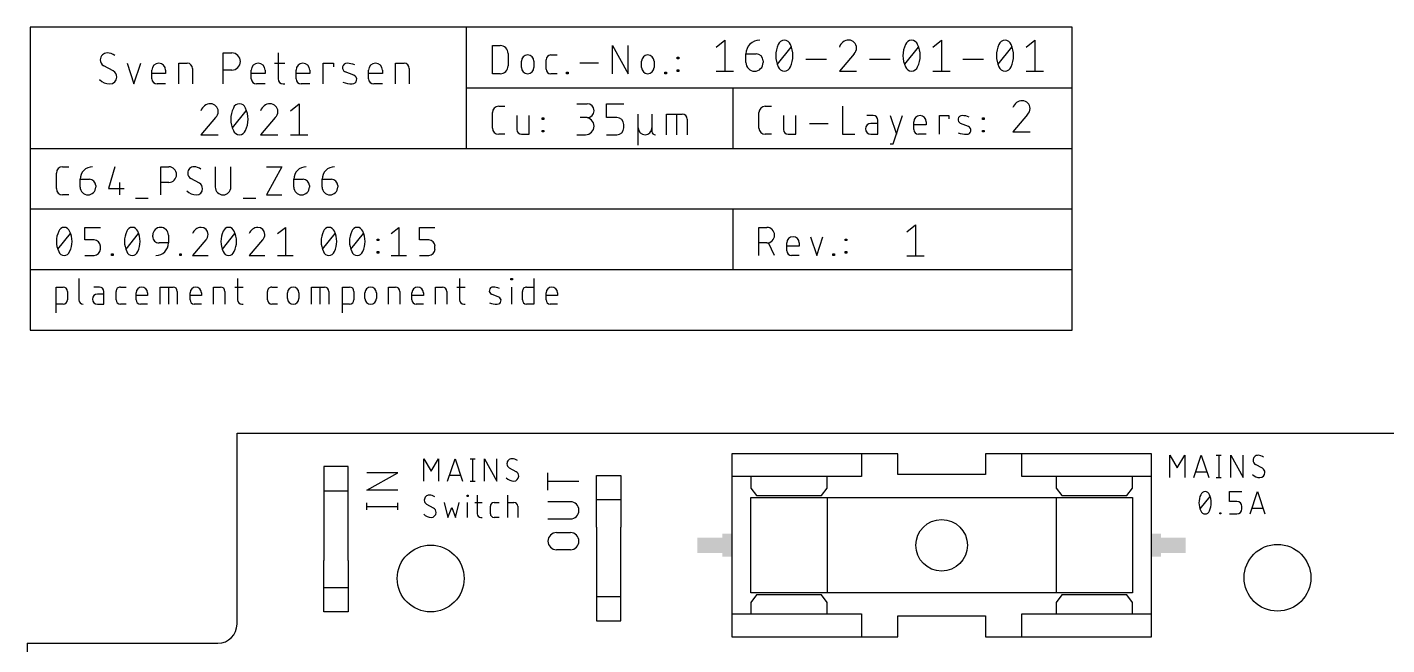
# Model space of a CAD drawing. Extents: x 0 to 124, y 0 to 91.
# Drawn here: x 0 to 71.3, y 58.9 to 91.3 of the extents above; entities that cross this region are included whole.
import ezdxf

# ---------------------------------------------------------------- set-up
doc = ezdxf.new("R2010")
doc.units = 0
for name, color, linetype in [('20', 30, 'CONTINUOUS'), ('21', 253, 'CONTINUOUS'), ('48', 213, 'CONTINUOUS'), ('51', 253, 'CONTINUOUS')]:
    doc.layers.add(name, color=color, linetype=linetype)

# ---------------------------------------------------------------- blocks, each defined once
blk = doc.blocks.new('RECT')
blk.add_solid([(-0.5, -0.5), (0.5, -0.5), (-0.5, 0.5), (0.5, 0.5)])

msp = doc.modelspace()

# ---------------------------------------------------------------- linework, layer by layer
at = {"layer": '20'}
for p, q in [((11, 70), (112.5, 70)), ((11, 60), (11, 70)), ((0, 59), (0, 43)), ((0, 59), (10, 59))]:
    msp.add_line(p, q, dxfattribs=at)
for centre, radius in [((47.9338, 64.1313), 1.35), ((65.5406, 62.4299), 1.75), ((21.1506, 62.3899), 1.75)]:
    msp.add_circle(centre, radius, dxfattribs=at)
msp.add_arc((10, 60), 1, 270, 0, dxfattribs=at)
at = {"layer": '21'}
for p, q in [((2.7073, 78.1114), (2.7073, 76.9895)), ((11.0281, 78.1114), (11.0281, 76.9895)), ((22.6634, 78.1114), (22.6634, 76.9895)), ((25.3607, 78.0366), (25.3607, 78.1114)), ((25.3607, 78.1114), (25.4355, 78.1114)), ((25.4355, 78.0366), (25.3607, 78.0366)), ((25.4355, 78.1114), (25.4355, 78.0366)), ((26.5556, 78.1114), (26.5556, 76.7652)), ((1.5177, 76.3164), (1.5177, 77.6626)), ((1.5177, 77.6626), (1.8916, 77.6626)), ((2.116, 77.4383), (2.116, 76.9895)), ((3.7908, 77.6626), (3.4916, 77.6626)), ((4.0152, 77.2887), (3.6786, 77.2887)), ((4.0152, 76.7652), (4.0152, 77.4383)), ((4.6594, 76.9895), (4.6594, 77.4383)), ((4.8837, 77.6626), (5.1829, 77.6626)), ((5.7069, 76.9895), (5.7069, 77.3635)), ((6.3052, 77.2139), (5.7069, 77.2139)), ((6.3052, 77.3635), (6.3052, 77.2139)), ((6.9718, 76.7652), (6.9718, 77.6626)), ((6.9718, 77.6626), (7.6449, 77.6626)), ((7.4205, 76.7652), (7.4205, 77.6626)), ((7.8692, 77.4383), (7.8692, 76.7652)), ((8.5358, 76.9895), (8.5358, 77.3635)), ((9.1341, 77.2139), (8.5358, 77.2139)), ((9.1341, 77.3635), (9.1341, 77.2139)), ((9.7678, 76.7652), (9.7678, 77.6626)), ((9.7678, 77.6626), (10.1417, 77.6626)), ((10.3661, 77.4383), (10.3661, 76.7652)), ((10.8785, 77.6626), (11.3273, 77.6626)), ((12.5987, 76.9895), (12.5987, 77.4383)), ((12.8231, 77.6626), (13.1222, 77.6626)), ((13.6462, 77.0643), (13.6462, 77.3635)), ((14.2445, 77.3635), (14.2445, 77.0643)), ((14.9111, 76.7652), (14.9111, 77.6626)), ((14.9111, 77.6626), (15.5842, 77.6626)), ((15.3598, 76.7652), (15.3598, 77.6626)), ((15.8086, 77.4383), (15.8086, 76.7652)), ((16.5294, 76.3164), (16.5294, 77.6626)), ((16.5294, 77.6626), (16.9033, 77.6626)), ((17.1277, 77.4383), (17.1277, 76.9895)), ((17.7071, 77.0643), (17.7071, 77.3635)), ((18.3054, 77.3635), (18.3054, 77.0643)), ((18.9391, 76.7652), (18.9391, 77.6626)), ((18.9391, 77.6626), (19.313, 77.6626)), ((19.5374, 77.4383), (19.5374, 76.7652)), ((20.1711, 76.9895), (20.1711, 77.3635)), ((20.7694, 77.2139), (20.1711, 77.2139)), ((20.7694, 77.3635), (20.7694, 77.2139)), ((21.403, 76.7652), (21.403, 77.6626)), ((21.403, 77.6626), (21.777, 77.6626)), ((22.0014, 77.4383), (22.0014, 76.7652)), ((22.5138, 77.6626), (22.9625, 77.6626)), ((24.7181, 77.1391), (24.3442, 77.2887)), ((25.3981, 76.7652), (25.3981, 77.6626)), ((25.9573, 76.9895), (25.9573, 77.4383)), ((26.1816, 77.6626), (26.5556, 77.6626)), ((27.1978, 76.9895), (27.1978, 77.3635)), ((27.7962, 77.2139), (27.1978, 77.2139)), ((27.7962, 77.3635), (27.7962, 77.2139)), ((1.8916, 76.7652), (1.5177, 76.7652)), ((3.6786, 76.7652), (4.0152, 76.7652)), ((5.1829, 76.7652), (4.8837, 76.7652)), ((6.3052, 76.7652), (5.9312, 76.7652)), ((9.1341, 76.7652), (8.7602, 76.7652)), ((11.2525, 76.7652), (11.3273, 76.7652)), ((13.1222, 76.7652), (12.8231, 76.7652)), ((16.9033, 76.7652), (16.5294, 76.7652)), ((20.7694, 76.7652), (20.3954, 76.7652)), ((22.8877, 76.7652), (22.9625, 76.7652)), ((26.5556, 76.7652), (26.1816, 76.7652)), ((27.7962, 76.7652), (27.4222, 76.7652)), ((20.7833, 67.4958), (20.7833, 68.6642)), ((20.7833, 68.6642), (21.1728, 68.0151)), ((21.1728, 68.0151), (21.5622, 68.6642)), ((21.5622, 68.6642), (21.5622, 67.4958)), ((22.0406, 67.4958), (22.4301, 68.6642)), ((22.4301, 68.6642), (22.8195, 67.4958)), ((23.2146, 68.6642), (23.4743, 68.6642)), ((23.3445, 68.6642), (23.3445, 67.4958)), ((23.9724, 67.4958), (23.9724, 68.6642)), ((23.9724, 68.6642), (24.6215, 67.4958)), ((24.6215, 67.4958), (24.6215, 68.6642)), ((36.9338, 68.9313), (36.9338, 60.5313)), ((43.7338, 68.9313), (36.9338, 68.9313)), ((45.6337, 68.9313), (43.7338, 68.9313)), ((43.7338, 68.9313), (43.7338, 67.7313)), ((45.6337, 67.8312), (45.6337, 68.9313)), ((52.1337, 68.9313), (50.2338, 68.9313)), ((50.2338, 68.9313), (50.2338, 67.8312)), ((58.9338, 68.9313), (52.1337, 68.9313)), ((52.1337, 67.7313), (52.1337, 68.9313)), ((58.9338, 67.7313), (58.9338, 68.9313)), ((59.8967, 67.6783), (59.8967, 68.8467)), ((59.8967, 68.8467), (60.2862, 68.1976)), ((60.2862, 68.1976), (60.6757, 68.8467)), ((60.6757, 68.8467), (60.6757, 67.6783)), ((61.154, 67.6783), (61.5435, 68.8467)), ((61.5435, 68.8467), (61.933, 67.6783)), ((62.3281, 68.8467), (62.5877, 68.8467)), ((62.4579, 68.8467), (62.4579, 67.6783)), ((63.0858, 67.6783), (63.0858, 68.8467)), ((63.0858, 68.8467), (63.735, 67.6783)), ((63.735, 67.6783), (63.735, 68.8467)), ((17.7982, 67.0207), (19.4238, 67.9238)), ((19.4238, 67.9238), (17.7982, 67.9238)), ((22.7222, 67.7879), (22.138, 67.7879)), ((25.6347, 67.9826), (25.2777, 68.1774)), ((27.2982, 67.0207), (27.2982, 67.9238)), ((43.7338, 67.7313), (36.9338, 67.7313)), ((37.9338, 67.7313), (37.9338, 67.1313)), ((41.9338, 67.1313), (41.9338, 67.7313)), ((50.2338, 67.8312), (45.6337, 67.8312)), ((53.9338, 67.7313), (52.1337, 67.7313)), ((57.9338, 67.7313), (53.9338, 67.7313)), ((53.9338, 67.7313), (53.9338, 67.1313)), ((58.9338, 67.7313), (57.9338, 67.7313)), ((57.9338, 67.1313), (57.9338, 67.7313)), ((58.9338, 59.3313), (58.9338, 67.7313)), ((61.8356, 67.9704), (61.2514, 67.9704)), ((64.7481, 68.1651), (64.3911, 68.3599)), ((19.4238, 67.0207), (17.7982, 67.0207)), ((23.2146, 67.4958), (23.4743, 67.4958)), ((28.9238, 67.4722), (27.2982, 67.4722)), ((37.9338, 67.1313), (38.2338, 66.7313)), ((41.6337, 66.7313), (41.9338, 67.1313)), ((53.9338, 67.1313), (54.2338, 66.7313)), ((57.6338, 66.7313), (57.9338, 67.1313)), ((62.3281, 67.6783), (62.5877, 67.6783)), ((17.7982, 65.989), (17.7982, 66.3503)), ((19.4238, 65.989), (19.4238, 66.3503)), ((21.8614, 66.3697), (22.0561, 65.5908)), ((22.4456, 65.5908), (22.6403, 66.3697)), ((23.0566, 66.6943), (23.0566, 66.7592)), ((23.0566, 66.7592), (23.1215, 66.7592)), ((23.1215, 66.6943), (23.0566, 66.6943)), ((23.0891, 65.5908), (23.0891, 66.3697)), ((23.1215, 66.7592), (23.1215, 66.6943)), ((23.4566, 66.3697), (23.846, 66.3697)), ((23.5864, 66.7592), (23.5864, 65.7855)), ((24.4733, 66.3697), (24.7329, 66.3697)), ((25.1916, 65.5908), (25.1916, 66.7592)), ((25.1916, 66.3697), (25.5162, 66.3697)), ((28.4722, 66.4128), (27.2982, 66.4128)), ((37.9338, 61.6313), (37.9338, 66.6313)), ((37.9338, 66.6313), (41.9338, 66.6313)), ((37.9338, 66.6313), (41.9338, 66.6313)), ((38.2338, 66.7313), (41.6337, 66.7313)), ((41.9338, 66.6313), (53.9338, 66.6313)), ((41.9338, 66.6313), (41.9338, 61.6313)), ((53.9338, 66.6313), (57.9338, 66.6313)), ((53.9338, 66.6313), (53.9338, 61.6313)), ((53.9338, 66.6313), (57.9338, 66.6313)), ((54.2338, 66.7313), (57.6338, 66.7313)), ((57.9338, 66.6313), (57.9338, 61.6313)), ((61.4856, 66.0329), (62.0049, 66.6821)), ((63.0209, 66.4224), (63.0209, 66.9417)), ((63.0209, 66.9417), (63.67, 66.9417)), ((63.4104, 66.4224), (63.0209, 66.4224)), ((64.099, 65.7733), (64.4885, 66.9417)), ((64.4885, 66.9417), (64.8779, 65.7733)), ((17.7982, 66.1696), (19.4238, 66.1696)), ((21.3026, 66.0776), (20.9456, 66.2724)), ((22.0561, 65.5908), (22.2509, 66.1101)), ((22.2509, 66.1101), (22.4456, 65.5908)), ((23.7811, 65.5908), (23.846, 65.5908)), ((24.2785, 65.7855), (24.2785, 66.175)), ((24.7329, 65.5908), (24.4733, 65.5908)), ((25.7109, 66.175), (25.7109, 65.5908)), ((62.5129, 65.7733), (62.5129, 65.8382)), ((62.5129, 65.8382), (62.5778, 65.8382)), ((62.5778, 65.7733), (62.5129, 65.7733)), ((62.5778, 65.8382), (62.5778, 65.7733)), ((63.0209, 65.7733), (63.4104, 65.7733)), ((63.67, 66.0329), (63.67, 66.1628)), ((64.7806, 66.0654), (64.1964, 66.0654)), ((15.5575, 65.5638), (15.5575, 63.3412)), ((16.8275, 63.3412), (16.8275, 65.5638)), ((27.2982, 65.5097), (28.4722, 65.5097)), ((29.845, 65.0876), (29.845, 62.865)), ((31.115, 62.865), (31.115, 65.0876)), ((27.7498, 64.7976), (28.4722, 64.7976)), ((28.4722, 63.8944), (27.7498, 63.8944)), ((41.9338, 61.6313), (37.9338, 61.6313)), ((41.9338, 61.6313), (37.9338, 61.6313)), ((38.2338, 61.5313), (37.9338, 61.1313)), ((41.6337, 61.5313), (38.2338, 61.5313)), ((41.9338, 61.1313), (41.6337, 61.5313)), ((53.9338, 61.6313), (41.9338, 61.6313)), ((57.9338, 61.6313), (53.9338, 61.6313)), ((57.9338, 61.6313), (53.9338, 61.6313)), ((54.2338, 61.5313), (53.9338, 61.1313)), ((57.6338, 61.5313), (54.2338, 61.5313)), ((57.9338, 61.1313), (57.6338, 61.5313)), ((37.9338, 61.1313), (37.9338, 60.5313)), ((41.9338, 60.5313), (41.9338, 61.1313)), ((53.9338, 61.1313), (53.9338, 60.5313)), ((57.9338, 60.5313), (57.9338, 61.1313)), ((36.9338, 60.5313), (36.9338, 59.3313)), ((36.9338, 60.5313), (37.9338, 60.5313)), ((37.9338, 60.5313), (41.9338, 60.5313)), ((41.9338, 60.5313), (43.7338, 60.5313)), ((43.7338, 60.5313), (43.7338, 59.3313)), ((45.6337, 59.3313), (45.6337, 60.4313)), ((45.6337, 60.4313), (50.2338, 60.4313)), ((50.2338, 60.4313), (50.2338, 59.3313)), ((52.1337, 59.3313), (52.1337, 60.5313)), ((52.1337, 60.5313), (58.9338, 60.5313)), ((36.9338, 59.3313), (43.7338, 59.3313)), ((43.7338, 59.3313), (45.6337, 59.3313)), ((50.2338, 59.3313), (52.1337, 59.3313)), ((52.1337, 59.3313), (58.9338, 59.3313))]:
    msp.add_line(p, q, dxfattribs=at)
for centre, radius, start, end in [((1.8916, 77.4383), 0.2244, 0, 90), ((1.8916, 76.9895), 0.2244, 270.0008, 0), ((2.9316, 76.9895), 0.2244, 180, 270), ((3.6786, 77.0269), 0.2618, 90, 270), ((3.7908, 77.4383), 0.2244, 0, 90), ((4.8837, 77.4383), 0.2244, 89.9992, 180), ((4.8837, 76.9895), 0.2244, 180, 270), ((6.006, 77.3635), 0.2992, 0, 180), ((5.9312, 76.9895), 0.2244, 180, 270), ((7.6449, 77.4383), 0.2244, 0, 90), ((8.835, 77.3635), 0.2992, 0, 180), ((8.7602, 76.9895), 0.2244, 180, 270), ((10.1417, 77.4383), 0.2244, 0, 90), ((11.2525, 76.9895), 0.2244, 180, 270), ((12.8231, 77.4383), 0.2244, 89.9992, 180), ((12.8231, 76.9895), 0.2244, 180, 270), ((13.9454, 77.3635), 0.2992, 0, 180), ((13.9454, 77.0643), 0.2992, 180, 0), ((15.5842, 77.4383), 0.2244, 0, 90), ((16.9033, 77.4383), 0.2244, 0, 90), ((16.9033, 76.9895), 0.2244, 270.0008, 0), ((18.0063, 77.3635), 0.2992, 0, 180), ((18.0063, 77.0643), 0.2992, 180, 0), ((19.313, 77.4383), 0.2244, 0, 90), ((20.4702, 77.3635), 0.2992, 0, 180), ((20.3954, 76.9895), 0.2244, 180, 270), ((21.777, 77.4383), 0.2244, 0, 90), ((22.8877, 76.9895), 0.2244, 180, 270), ((24.4162, 77.4687), 0.1939, 89.181, 248.1986), ((24.4068, 76.8134), 0.8493, 65.7609, 89.181), ((24.6461, 76.959), 0.1939, 269.181, 68.1986), ((26.1816, 77.4383), 0.2244, 89.9992, 180), ((26.1816, 76.9895), 0.2244, 180, 270), ((27.497, 77.3635), 0.2992, 0, 180), ((27.4222, 76.9895), 0.2244, 180, 270), ((24.6615, 78.0335), 1.2684, 250.2096, 269.181), ((25.4075, 68.4046), 0.2596, 89.9993, 180), ((25.4075, 68.1774), 0.4868, 53.1301, 89.9993), ((64.5209, 68.5871), 0.2596, 89.9993, 180), ((64.525, 68.5871), 0.2637, 179.9998, 239.4902), ((64.5209, 68.3599), 0.4868, 53.1301, 89.9993), ((25.4116, 68.4046), 0.2637, 179.9998, 239.4902), ((25.5049, 67.7554), 0.2596, 270, 0), ((25.5008, 67.7554), 0.2637, 0.0001, 59.4899), ((64.6183, 68.2268), 0.5485, 224.761, 269.9999), ((64.6183, 67.9379), 0.2596, 270, 0), ((64.6142, 67.9379), 0.2637, 0.0001, 59.4899), ((25.5049, 68.0443), 0.5485, 224.761, 269.9999), ((21.0754, 66.4996), 0.2596, 89.9993, 180), ((21.0795, 66.4996), 0.2637, 179.9998, 239.4902), ((21.0754, 66.2724), 0.4868, 53.1301, 89.9993), ((24.4733, 66.175), 0.1947, 90, 180), ((25.5162, 66.175), 0.1947, 0.0009, 90), ((28.4722, 65.9612), 0.4516, 270, 90), ((62.3836, 66.3575), 0.9629, 180, 205.9888), ((62.3836, 66.3575), 0.9628, 154.0109, 180.0001), ((61.7453, 66.7015), 0.2402, 90, 161.0751), ((61.7453, 66.7015), 0.2402, 18.9248, 90.0002), ((61.107, 66.3575), 0.9629, 359.9999, 25.9891), ((61.107, 66.3575), 0.9629, 334.0112, 360), ((63.4104, 66.1628), 0.2596, 0, 90), ((21.1728, 66.1393), 0.5485, 224.761, 269.9999), ((21.1728, 65.8504), 0.2596, 270, 0), ((21.1687, 65.8504), 0.2637, 0.0001, 59.4899), ((23.7811, 65.7855), 0.1947, 180, 270), ((24.4733, 65.7855), 0.1947, 180, 270), ((61.7453, 66.0135), 0.2402, 198.9254, 269.9998), ((61.7453, 66.0135), 0.2402, 270, 341.0747), ((63.4104, 66.0329), 0.2596, 270, 0), ((27.7498, 64.346), 0.4516, 90, 270), ((28.4722, 64.346), 0.4516, 270, 90)]:
    msp.add_arc(centre, radius, start, end, dxfattribs=at)
at = {"layer": '48'}
for p, q in [((23.0188, 91.2813), (0.1588, 91.2813)), ((0.1588, 91.2813), (0.1588, 84.9313)), ((54.7688, 91.2813), (23.0188, 91.2813)), ((23.0188, 91.2813), (23.0188, 88.1063)), ((54.7688, 88.1063), (54.7688, 91.2813)), ((36.1125, 90.2406), (36.564, 90.6018)), ((36.564, 90.6018), (36.564, 88.9762)), ((47.4711, 90.2406), (47.9227, 90.6018)), ((47.9227, 90.6018), (47.9227, 88.9762)), ((52.3689, 90.2406), (52.8205, 90.6018)), ((52.8205, 90.6018), (52.8205, 88.9762)), ((10.2705, 88.3094), (10.2705, 89.9351)), ((10.2705, 89.9351), (10.722, 89.9351)), ((13.1521, 89.9351), (13.1521, 88.5804)), ((24.3904, 88.8428), (24.3904, 90.3161)), ((24.3904, 90.3161), (24.7996, 90.3161)), ((25.2088, 89.9068), (25.2088, 89.2521)), ((27.4452, 89.825), (27.7726, 89.825)), ((30.6835, 88.8428), (30.6835, 90.3161)), ((30.6835, 90.3161), (31.502, 88.8428)), ((31.502, 88.8428), (31.502, 90.3161)), ((37.6756, 89.8793), (38.2174, 89.8793)), ((37.6756, 89.4278), (37.6756, 89.8793)), ((39.329, 89.3374), (40.0515, 90.2406)), ((43.341, 89.8793), (42.5734, 88.9762)), ((45.9983, 89.3374), (46.7208, 90.2406)), ((50.8961, 89.3374), (51.6186, 90.2406)), ((4.5109, 88.9868), (4.0142, 89.2577)), ((5.2335, 89.3932), (5.5947, 88.3094)), ((5.5947, 88.3094), (5.956, 89.3932)), ((7.9429, 88.3094), (7.9429, 89.3932)), ((7.9429, 89.3932), (8.3944, 89.3932)), ((8.6654, 89.1223), (8.6654, 88.3094)), ((12.9715, 89.3932), (13.5133, 89.3932)), ((15.5065, 88.3094), (15.5065, 89.3932)), ((15.5065, 89.3932), (16.0483, 89.3932)), ((16.0483, 89.3932), (16.0483, 89.2126)), ((19.3016, 88.3094), (19.3016, 89.3932)), ((19.3016, 89.3932), (19.7531, 89.3932)), ((20.0241, 89.1223), (20.0241, 88.3094)), ((25.9092, 89.1702), (25.9092, 89.4976)), ((26.564, 89.4976), (26.564, 89.1702)), ((27.1997, 89.0884), (27.1997, 89.5795)), ((28.9664, 89.4158), (29.9486, 89.4158)), ((32.2024, 89.1702), (32.2024, 89.4976)), ((32.8571, 89.4976), (32.8571, 89.1702)), ((34.0745, 89.6204), (34.0745, 89.7022)), ((34.0745, 89.7022), (34.1564, 89.7022)), ((34.1564, 89.6204), (34.0745, 89.6204)), ((34.1564, 89.7022), (34.1564, 89.6204)), ((38.5787, 89.5181), (38.5787, 89.4278)), ((40.8157, 89.6084), (41.8994, 89.6084)), ((44.1504, 89.6084), (45.2341, 89.6084)), ((49.0482, 89.6084), (50.1319, 89.6084)), ((6.5361, 88.5804), (6.5361, 89.0319)), ((7.2586, 88.8513), (6.5361, 88.8513)), ((7.2586, 89.0319), (7.2586, 88.8513)), ((10.722, 89.0319), (10.2705, 89.0319)), ((11.7465, 88.5804), (11.7465, 89.0319)), ((12.469, 88.8513), (11.7465, 88.8513)), ((12.469, 89.0319), (12.469, 88.8513)), ((14.0912, 88.5804), (14.0912, 89.0319)), ((14.8136, 88.8513), (14.0912, 88.8513)), ((14.8136, 89.0319), (14.8136, 88.8513)), ((17.1271, 88.761), (16.6755, 88.9416)), ((17.8948, 88.5804), (17.8948, 89.0319)), ((18.6172, 88.8513), (17.8948, 88.8513)), ((18.6172, 89.0319), (18.6172, 88.8513)), ((24.7996, 88.8428), (24.3904, 88.8428)), ((27.7726, 88.8428), (27.4452, 88.8428)), ((28.2769, 88.8428), (28.2769, 88.9247)), ((28.2769, 88.9247), (28.3587, 88.9247)), ((28.3587, 88.8428), (28.2769, 88.8428)), ((28.3587, 88.9247), (28.3587, 88.8428)), ((33.4303, 88.8428), (33.4303, 88.9247)), ((33.4303, 88.9247), (33.5122, 88.9247)), ((33.5122, 88.8428), (33.4303, 88.8428)), ((33.5122, 88.9247), (33.5122, 88.8428)), ((34.0745, 88.9656), (34.0745, 89.0475)), ((34.0745, 89.0475), (34.1564, 89.0475)), ((34.1564, 88.9656), (34.0745, 88.9656)), ((34.1564, 89.0475), (34.1564, 88.9656)), ((36.1125, 88.9762), (37.0156, 88.9762)), ((42.5734, 88.9762), (43.4765, 88.9762)), ((47.4711, 88.9762), (48.3742, 88.9762)), ((52.3689, 88.9762), (53.272, 88.9762)), ((7.2586, 88.3094), (6.807, 88.3094)), ((12.469, 88.3094), (12.0174, 88.3094)), ((13.423, 88.3094), (13.5133, 88.3094)), ((14.8136, 88.3094), (14.3621, 88.3094)), ((18.6172, 88.3094), (18.1657, 88.3094)), ((23.0188, 88.1063), (23.0188, 84.9313)), ((23.0188, 88.1063), (36.9888, 88.1063)), ((36.9888, 88.1063), (54.7688, 88.1063)), ((36.9888, 88.1063), (36.9888, 84.9313)), ((54.7688, 84.9313), (54.7688, 88.1063)), ((13.7994, 86.9068), (14.2509, 87.2681)), ((14.2509, 87.2681), (14.2509, 85.6425)), ((24.7177, 87.1411), (25.0451, 87.1411)), ((28.81, 87.2681), (29.3518, 87.2681)), ((30.3731, 86.5456), (30.3731, 87.2681)), ((30.3731, 87.2681), (31.2762, 87.2681)), ((38.6877, 87.1411), (39.0151, 87.1411)), ((42.7296, 87.1411), (42.7296, 85.6679)), ((9.8777, 86.5456), (9.11, 85.6425)), ((10.7634, 86.0037), (11.4859, 86.9068)), ((13.0039, 86.5456), (12.2363, 85.6425)), ((24.3904, 85.9952), (24.3904, 86.8137)), ((25.6664, 86.65), (25.6664, 85.9134)), ((26.3212, 85.6679), (26.3212, 86.65)), ((26.9935, 86.4454), (26.9935, 86.5272)), ((26.9935, 86.5272), (27.0753, 86.5272)), ((27.0753, 86.4454), (26.9935, 86.4454)), ((27.0753, 86.5272), (27.0753, 86.4454)), ((29.3518, 86.5456), (28.9906, 86.5456)), ((30.9149, 86.5456), (30.3731, 86.5456)), ((32.0256, 85.1006), (32.0256, 86.7262)), ((32.7481, 86.7262), (32.7481, 86.0037)), ((33.5132, 85.6425), (33.5132, 86.7262)), ((33.5132, 86.7262), (34.326, 86.7262)), ((34.0551, 85.6425), (34.0551, 86.7262)), ((34.5969, 86.4553), (34.5969, 85.6425)), ((38.3604, 85.9952), (38.3604, 86.8137)), ((39.6364, 86.65), (39.6364, 85.9134)), ((40.2912, 85.6679), (40.2912, 86.65)), ((41.0089, 86.2408), (41.991, 86.2408)), ((44.3477, 86.65), (44.0203, 86.65)), ((44.5932, 86.2408), (44.2249, 86.2408)), ((44.5932, 85.6679), (44.5932, 86.4044)), ((45.2359, 86.65), (45.5632, 85.6679)), ((45.3996, 85.1768), (45.8906, 86.65)), ((46.4747, 85.9134), (46.4747, 86.3226)), ((47.1294, 86.3226), (47.1294, 86.1589)), ((47.823, 85.6679), (47.823, 86.65)), ((47.823, 86.65), (48.3141, 86.65)), ((48.3141, 86.65), (48.3141, 86.4863)), ((49.3356, 86.0771), (48.9264, 86.2408)), ((50.0812, 86.4454), (50.0812, 86.5272)), ((50.0812, 86.5272), (50.163, 86.5272)), ((50.163, 86.4454), (50.0812, 86.4454)), ((50.163, 86.5272), (50.163, 86.4454)), ((52.4376, 86.7043), (51.67, 85.8012)), ((9.11, 85.6425), (10.0131, 85.6425)), ((12.2363, 85.6425), (13.1394, 85.6425)), ((13.7994, 85.6425), (14.7025, 85.6425)), ((25.0451, 85.6679), (24.7177, 85.6679)), ((25.912, 85.6679), (26.3212, 85.6679)), ((26.9935, 85.7906), (26.9935, 85.8725)), ((26.9935, 85.8725), (27.0753, 85.8725)), ((27.0753, 85.7906), (26.9935, 85.7906)), ((27.0753, 85.8725), (27.0753, 85.7906)), ((28.81, 85.6425), (29.2615, 85.6425)), ((30.3731, 85.6425), (30.9149, 85.6425)), ((31.2762, 86.0037), (31.2762, 86.1843)), ((32.7481, 86.0037), (32.7481, 85.8231)), ((39.0151, 85.6679), (38.6877, 85.6679)), ((39.882, 85.6679), (40.2912, 85.6679)), ((42.7296, 85.6679), (43.3843, 85.6679)), ((44.2249, 85.6679), (44.5932, 85.6679)), ((47.1294, 86.1589), (46.4747, 86.1589)), ((47.1294, 85.6679), (46.7202, 85.6679)), ((50.0812, 85.7906), (50.0812, 85.8725)), ((50.0812, 85.8725), (50.163, 85.8725)), ((50.163, 85.7906), (50.0812, 85.7906)), ((50.163, 85.8725), (50.163, 85.7906)), ((51.67, 85.8012), (52.5731, 85.8012)), ((0.1588, 84.9313), (0.1588, 81.7563)), ((0.1588, 84.9313), (23.0188, 84.9313)), ((23.0188, 84.9313), (36.9888, 84.9313)), ((36.9888, 84.9313), (54.7688, 84.9313)), ((45.2359, 85.1768), (45.3996, 85.1768)), ((54.7688, 81.7563), (54.7688, 84.9313)), ((1.5304, 82.8202), (1.5304, 83.6387)), ((1.8577, 83.9661), (2.1851, 83.9661)), ((4.5881, 83.9661), (4.2607, 82.8202)), ((7.0122, 82.4929), (7.0122, 83.9661)), ((7.0122, 83.9661), (7.4214, 83.9661)), ((9.8602, 83.9661), (9.8602, 82.9021)), ((10.6786, 82.9021), (10.6786, 83.9661)), ((12.536, 83.9661), (13.3544, 83.9661)), ((13.3544, 83.9661), (12.536, 82.4929)), ((2.7741, 83.3113), (3.2652, 83.3113)), ((2.7741, 82.9021), (2.7741, 83.3113)), ((3.5926, 82.9839), (3.5926, 82.9021)), ((4.2607, 82.8202), (5.0792, 82.8202)), ((4.8336, 83.1476), (4.8336, 82.4929)), ((7.4214, 83.1476), (7.0122, 83.1476)), ((9.0283, 83.1067), (8.5782, 83.3522)), ((13.973, 83.3113), (14.4641, 83.3113)), ((13.973, 82.9021), (13.973, 83.3113)), ((14.7915, 82.9839), (14.7915, 82.9021)), ((15.4596, 83.3113), (15.9507, 83.3113)), ((15.4596, 82.9021), (15.4596, 83.3113)), ((16.278, 82.9839), (16.278, 82.9021)), ((2.1851, 82.4929), (1.8577, 82.4929)), ((5.6805, 82.3292), (6.3352, 82.3292)), ((11.3295, 82.3292), (11.9842, 82.3292)), ((12.536, 82.4929), (13.3544, 82.4929)), ((0.1588, 81.7563), (0.1588, 78.5812)), ((0.1588, 81.7563), (36.9888, 81.7563)), ((36.9888, 81.7563), (54.7688, 81.7563)), ((36.9888, 81.7563), (36.9888, 78.5812)), ((54.7688, 78.5812), (54.7688, 81.7563)), ((3.0169, 80.1363), (3.0169, 80.791)), ((3.0169, 80.791), (3.8354, 80.791)), ((13.1256, 80.4637), (13.5348, 80.791)), ((13.5348, 80.791), (13.5348, 79.3179)), ((19.0719, 80.4637), (19.4811, 80.791)), ((19.4811, 80.791), (19.4811, 79.3179)), ((20.5585, 80.1363), (20.5585, 80.791)), ((20.5585, 80.791), (21.3769, 80.791)), ((38.3604, 79.3179), (38.3604, 80.791)), ((38.3604, 80.791), (38.7696, 80.791)), ((46.1137, 80.5568), (46.5653, 80.9181)), ((46.5653, 80.9181), (46.5653, 79.2925)), ((1.6122, 79.6452), (2.267, 80.4637)), ((3.508, 80.1363), (3.0169, 80.1363)), ((5.18, 79.6452), (5.8347, 80.4637)), ((6.5847, 80.3), (6.5847, 80.3818)), ((7.4031, 79.9726), (6.9121, 79.9726)), ((7.4031, 80.3818), (7.4031, 79.9726)), ((9.3616, 80.1363), (8.6659, 79.3179)), ((10.2343, 79.6452), (10.8891, 80.4637)), ((12.3347, 80.1363), (11.6391, 79.3179)), ((15.4869, 79.6452), (16.1416, 80.4637)), ((16.9735, 79.6452), (17.6282, 80.4637)), ((18.3501, 80.0954), (18.3501, 80.1772)), ((18.3501, 80.1772), (18.4319, 80.1772)), ((18.4319, 80.0954), (18.3501, 80.0954)), ((18.4319, 80.1772), (18.4319, 80.0954)), ((21.0496, 80.1363), (20.5585, 80.1363)), ((38.7696, 79.9726), (38.3604, 79.9726)), ((39.1788, 79.3179), (38.8514, 79.9726)), ((39.8183, 79.5634), (39.8183, 79.9726)), ((40.4731, 79.9726), (40.4731, 79.8089)), ((41.0572, 80.3), (41.3845, 79.3179)), ((41.3845, 79.3179), (41.7119, 80.3)), ((42.8797, 80.0954), (42.8797, 80.1772)), ((42.8797, 80.1772), (42.9616, 80.1772)), ((42.9616, 80.0954), (42.8797, 80.0954)), ((42.9616, 80.1772), (42.9616, 80.0954)), ((3.0169, 79.3179), (3.508, 79.3179)), ((3.8354, 79.6452), (3.8354, 79.8089)), ((4.4258, 79.3179), (4.4258, 79.3997)), ((4.4258, 79.3997), (4.5077, 79.3997)), ((4.5077, 79.3179), (4.4258, 79.3179)), ((4.5077, 79.3997), (4.5077, 79.3179)), ((7.9936, 79.3179), (7.9936, 79.3997)), ((7.9936, 79.3997), (8.0754, 79.3997)), ((8.0754, 79.3179), (7.9936, 79.3179)), ((8.0754, 79.3997), (8.0754, 79.3179)), ((8.6659, 79.3179), (9.4843, 79.3179)), ((11.6391, 79.3179), (12.4575, 79.3179)), ((13.1256, 79.3179), (13.9441, 79.3179)), ((18.3501, 79.4406), (18.3501, 79.5225)), ((18.3501, 79.5225), (18.4319, 79.5225)), ((18.4319, 79.4406), (18.3501, 79.4406)), ((18.4319, 79.5225), (18.4319, 79.4406)), ((19.0719, 79.3179), (19.8904, 79.3179)), ((20.5585, 79.3179), (21.0496, 79.3179)), ((21.3769, 79.6452), (21.3769, 79.8089)), ((40.4731, 79.8089), (39.8183, 79.8089)), ((40.4731, 79.3179), (40.0639, 79.3179)), ((42.2356, 79.3179), (42.2356, 79.3997)), ((42.2356, 79.3997), (42.3174, 79.3997)), ((42.3174, 79.3179), (42.2356, 79.3179)), ((42.3174, 79.3997), (42.3174, 79.3179)), ((42.8797, 79.4406), (42.8797, 79.5225)), ((42.8797, 79.5225), (42.9616, 79.5225)), ((42.9616, 79.4406), (42.8797, 79.4406)), ((42.9616, 79.5225), (42.9616, 79.4406)), ((46.1137, 79.2925), (47.0168, 79.2925)), ((0.1588, 78.5812), (0.1588, 75.4063)), ((0.1588, 78.5812), (36.9888, 78.5812)), ((36.9888, 78.5812), (54.7688, 78.5812)), ((54.7688, 75.4063), (54.7688, 78.5812)), ((0.1588, 75.4063), (54.7688, 75.4063))]:
    msp.add_line(p, q, dxfattribs=at)
for centre, radius, start, end in [((38.3981, 89.8793), 0.7225, 90.0002, 180), ((39.6902, 90.2677), 0.3342, 90.0001, 161.0756), ((39.6902, 90.2676), 0.3342, 18.9248, 90), ((43.0701, 90.0797), 0.5221, 90.0001, 162.0549), ((43.0701, 90.1954), 0.4064, 0, 90), ((46.3596, 90.2677), 0.3342, 90.0001, 161.0756), ((46.3596, 90.2676), 0.3342, 18.9248, 90), ((51.2573, 90.2677), 0.3342, 90.0001, 161.0756), ((51.2573, 90.2676), 0.3342, 18.9248, 90), ((4.1949, 89.5738), 0.3612, 89.9995, 180), ((4.1948, 89.2577), 0.6773, 53.1301, 89.9995), ((10.722, 89.4835), 0.4516, 270, 90), ((24.7996, 89.9068), 0.4092, 359.9996, 90), ((26.2366, 89.4976), 0.3274, 0, 180), ((27.4452, 89.5795), 0.2455, 90, 180), ((32.5298, 89.4976), 0.3274, 0, 180), ((38.2174, 89.5181), 0.3612, 0, 90), ((40.5783, 89.789), 1.3396, 154.0109, 180.0001), ((38.8022, 89.789), 1.3396, 360, 25.9891), ((43.0399, 90.1954), 0.4365, 313.6036, 359.9997), ((47.2476, 89.789), 1.3396, 154.0109, 180.0001), ((45.4715, 89.789), 1.3396, 360, 25.9891), ((52.1454, 89.789), 1.3396, 154.0109, 180.0001), ((50.3693, 89.789), 1.3396, 360, 25.9891), ((4.2005, 89.5738), 0.3669, 179.9998, 239.49), ((6.8973, 89.0319), 0.3612, 0, 180), ((8.3944, 89.1222), 0.2709, 0.0007, 90), ((12.1077, 89.0319), 0.3612, 0, 180), ((14.4524, 89.0319), 0.3612, 0, 180), ((16.7625, 89.159), 0.2342, 89.1818, 248.1988), ((16.7512, 88.3677), 1.0256, 65.7611, 89.1818), ((18.256, 89.0319), 0.3612, 0, 180), ((19.7531, 89.1222), 0.2709, 0.0007, 90), ((24.7996, 89.2521), 0.4092, 270.0004, 360), ((26.2366, 89.1702), 0.3274, 180, 0), ((27.4452, 89.0884), 0.2455, 180, 270), ((32.5298, 89.1702), 0.3274, 180, 0), ((38.1271, 89.4278), 0.4516, 180, 0), ((40.5783, 89.789), 1.3396, 180, 205.9889), ((39.6902, 89.3103), 0.3342, 198.925, 270), ((39.6902, 89.3104), 0.3342, 269.9999, 341.0745), ((38.8022, 89.789), 1.3396, 334.0111, 360), ((47.2476, 89.789), 1.3396, 180, 205.9889), ((46.3596, 89.3103), 0.3342, 198.925, 270), ((46.3596, 89.3104), 0.3342, 269.9999, 341.0745), ((45.4715, 89.789), 1.3396, 334.0111, 360), ((52.1454, 89.789), 1.3396, 180, 205.9889), ((51.2573, 89.3103), 0.3342, 198.925, 270), ((51.2573, 89.3104), 0.3342, 269.9999, 341.0745), ((50.3693, 89.789), 1.3396, 334.0111, 360), ((4.3303, 89.0726), 0.7631, 224.7608, 269.9999), ((4.3303, 88.6707), 0.3612, 270, 0), ((4.3247, 88.6707), 0.3669, 0, 59.4898), ((6.807, 88.5804), 0.2709, 180, 270), ((12.0174, 88.5804), 0.2709, 180, 270), ((13.423, 88.5804), 0.2709, 180, 270), ((14.3621, 88.5804), 0.2709, 180, 270), ((17.0586, 89.8409), 1.5316, 250.2089, 269.1818), ((17.0401, 88.5436), 0.2342, 269.1818, 68.1988), ((18.1657, 88.5804), 0.2709, 180, 270), ((9.6067, 86.7459), 0.5221, 90.0001, 162.0549), ((9.6067, 86.8616), 0.4064, 0, 90), ((12.0128, 86.4553), 1.3396, 154.0109, 180.0001), ((11.1247, 86.9339), 0.3342, 90.0001, 161.0756), ((11.1247, 86.9339), 0.3342, 18.9248, 90), ((10.2366, 86.4553), 1.3396, 360, 25.9891), ((12.733, 86.7459), 0.5221, 90.0001, 162.0549), ((12.733, 86.8616), 0.4064, 0, 90), ((24.7177, 86.8137), 0.3274, 90.0005, 180), ((29.3518, 86.9068), 0.3612, 270, 90), ((38.6877, 86.8137), 0.3274, 90.0005, 180), ((52.1667, 86.9047), 0.5221, 90.0001, 162.0549), ((52.1667, 87.0204), 0.4064, 0, 90), ((52.1365, 87.0204), 0.4365, 313.6036, 359.9997), ((9.5766, 86.8617), 0.4365, 313.6036, 359.9997), ((12.0128, 86.4553), 1.3396, 180, 205.9889), ((10.2366, 86.4553), 1.3396, 334.0111, 360), ((12.7028, 86.8617), 0.4365, 313.6036, 359.9997), ((29.2615, 86.094), 0.4516, 270, 90), ((30.9149, 86.1843), 0.3612, 0, 90), ((34.326, 86.4553), 0.2709, 0, 90), ((44.2249, 85.9543), 0.2865, 90, 270), ((44.3477, 86.4044), 0.2455, 0, 90), ((46.8021, 86.3226), 0.3274, 0, 180), ((49.0052, 86.4378), 0.2122, 89.1816, 248.1986), ((48.995, 85.7206), 0.9294, 65.761, 89.1816), ((11.1247, 85.9766), 0.3342, 198.925, 270), ((11.1247, 85.9766), 0.3342, 269.9999, 341.0745), ((24.7177, 85.9952), 0.3274, 180, 270), ((25.912, 85.9134), 0.2455, 180, 270), ((30.9149, 86.0037), 0.3612, 270, 0), ((32.3869, 86.0037), 0.3612, 180, 0), ((32.9287, 85.8231), 0.1806, 180, 270), ((38.6877, 85.9952), 0.3274, 180, 270), ((39.882, 85.9134), 0.2455, 180, 270), ((46.7202, 85.9134), 0.2455, 180, 270), ((49.2736, 87.0557), 1.388, 250.2089, 269.1815), ((49.2568, 85.88), 0.2122, 269.1816, 68.1989), ((1.8577, 83.6387), 0.3274, 90.0005, 180), ((3.4289, 83.3113), 0.6548, 90.0003, 180), ((7.4214, 83.5568), 0.4092, 270, 90), ((8.7419, 83.6387), 0.3274, 89.9995, 180), ((8.747, 83.6387), 0.3325, 180.0001, 239.4891), ((8.7419, 83.3522), 0.6138, 53.1301, 89.9994), ((14.6278, 83.3113), 0.6548, 90.0003, 180), ((16.1144, 83.3113), 0.6548, 90.0003, 180), ((1.8577, 82.8202), 0.3274, 180, 270), ((3.1834, 82.9021), 0.4092, 180, 0), ((3.2652, 82.9839), 0.3274, 0, 90), ((8.8646, 83.1844), 0.6916, 224.7606, 269.9999), ((8.8646, 82.8202), 0.3274, 270, 0), ((8.8595, 82.8202), 0.3325, 0.0001, 59.4901), ((10.2694, 82.9021), 0.4092, 180, 0), ((14.3822, 82.9021), 0.4092, 180, 0), ((14.4641, 82.9839), 0.3274, 0, 90), ((15.8688, 82.9021), 0.4092, 180, 0), ((15.9507, 82.9839), 0.3274, 0, 90), ((2.7444, 80.0545), 1.214, 154.0109, 180), ((1.9396, 80.4882), 0.3028, 90, 161.0756), ((1.9396, 80.4882), 0.3028, 18.9237, 90.0001), ((1.1348, 80.0545), 1.214, 360, 25.9897), ((6.3122, 80.0545), 1.214, 154.0109, 180), ((5.5073, 80.4882), 0.3028, 90, 161.0756), ((5.5073, 80.4882), 0.3028, 18.9237, 90.0001), ((4.7026, 80.0545), 1.214, 360, 25.9897), ((6.9939, 80.3818), 0.4092, 0, 180), ((9.116, 80.3179), 0.4732, 90, 162.0549), ((9.116, 80.4228), 0.3683, 0, 90), ((11.3665, 80.0545), 1.214, 154.0109, 180), ((10.5617, 80.4882), 0.3028, 90, 161.0756), ((10.5617, 80.4882), 0.3028, 18.9237, 90.0001), ((9.7569, 80.0545), 1.214, 360, 25.9897), ((12.0892, 80.3179), 0.4732, 90, 162.0549), ((12.0892, 80.4228), 0.3683, 0, 90), ((16.6191, 80.0545), 1.214, 154.0109, 180), ((15.8143, 80.4882), 0.3028, 90, 161.0756), ((15.8143, 80.4882), 0.3028, 18.9237, 90.0001), ((15.0095, 80.0545), 1.214, 360, 25.9897), ((18.1056, 80.0545), 1.214, 154.0109, 180), ((17.3008, 80.4882), 0.3028, 90, 161.0756), ((17.3008, 80.4882), 0.3028, 18.9237, 90.0001), ((16.4961, 80.0545), 1.214, 360, 25.9897), ((38.7696, 80.3818), 0.4092, 270, 90), ((2.7444, 80.0545), 1.214, 180, 205.9889), ((1.1348, 80.0545), 1.214, 334.0105, 359.9999), ((3.508, 79.8089), 0.3274, 0, 90), ((6.3122, 80.0545), 1.214, 180, 205.9889), ((4.7025, 80.0545), 1.214, 334.0105, 359.9999), ((6.9121, 80.3), 0.3274, 179.9995, 270), ((6.7484, 79.9726), 0.6548, 269.9997, 360), ((9.0888, 80.4228), 0.3956, 313.6022, 0), ((11.3665, 80.0545), 1.214, 180, 205.9889), ((9.7569, 80.0545), 1.214, 334.0105, 359.9999), ((12.0619, 80.4228), 0.3956, 313.6022, 0), ((16.6191, 80.0545), 1.214, 180, 205.9889), ((15.0095, 80.0545), 1.214, 334.0105, 359.9999), ((18.1057, 80.0545), 1.214, 180, 205.9889), ((16.496, 80.0545), 1.214, 334.0105, 359.9999), ((21.0496, 79.8089), 0.3274, 0, 90), ((40.1457, 79.9726), 0.3274, 0, 180), ((1.9396, 79.6207), 0.3028, 198.9251, 270.0001), ((1.9396, 79.6207), 0.3028, 270, 341.0759), ((3.508, 79.6452), 0.3274, 270, 359.9995), ((5.5073, 79.6207), 0.3028, 198.9251, 270.0001), ((5.5073, 79.6207), 0.3028, 270, 341.0759), ((10.5617, 79.6207), 0.3028, 198.9251, 270.0001), ((10.5617, 79.6207), 0.3028, 270, 341.0759), ((15.8143, 79.6207), 0.3028, 198.9251, 270.0001), ((15.8143, 79.6207), 0.3028, 270, 341.0759), ((17.3008, 79.6207), 0.3028, 198.9251, 270.0001), ((17.3008, 79.6207), 0.3028, 270, 341.0759), ((21.0496, 79.6452), 0.3274, 270, 359.9995), ((40.0639, 79.5634), 0.2455, 180, 270)]:
    msp.add_arc(centre, radius, start, end, dxfattribs=at)
at = {"layer": '51'}
for p, q in [((16.8275, 68.2625), (15.5575, 68.2625)), ((15.5575, 68.2625), (15.5575, 66.9925)), ((16.8275, 66.9925), (16.8275, 68.2625)), ((29.845, 66.5162), (29.845, 67.7863)), ((29.845, 67.7863), (31.115, 67.7863)), ((31.115, 67.7863), (31.115, 66.5162)), ((15.5575, 66.9925), (15.5575, 65.5638)), ((15.5575, 66.9925), (16.8275, 66.9925)), ((16.8275, 65.5638), (16.8275, 66.9925)), ((29.845, 65.0876), (29.845, 66.5162)), ((31.115, 66.5162), (29.845, 66.5162)), ((31.115, 66.5162), (31.115, 65.0876)), ((15.5575, 61.9125), (15.5575, 63.3412)), ((16.8275, 63.3412), (16.8275, 61.9125)), ((29.845, 62.865), (29.845, 61.4363)), ((31.115, 61.4363), (31.115, 62.865)), ((15.5575, 60.6425), (15.5575, 61.9125)), ((15.5575, 61.9125), (16.8275, 61.9125)), ((16.8275, 61.9125), (16.8275, 60.6425)), ((29.845, 61.4363), (29.845, 60.1663)), ((31.115, 61.4363), (29.845, 61.4363)), ((31.115, 60.1663), (31.115, 61.4363)), ((16.8275, 60.6425), (15.5575, 60.6425)), ((29.845, 60.1663), (31.115, 60.1663))]:
    msp.add_line(p, q, dxfattribs=at)

# ---------------------------------------------------------------- block references
at = {"layer": '21', "xscale": 0.5, "yscale": 1.2}
for p in [(36.6838, 64.1313), (59.1838, 64.1313)]:
    msp.add_blockref('RECT', p, dxfattribs=at)
at = {"layer": '51', "xscale": 1.3, "yscale": 0.8}
for p in [(35.7838, 64.1313), (60.0838, 64.1313)]:
    msp.add_blockref('RECT', p, dxfattribs=at)

doc.saveas('drawing.dxf')
